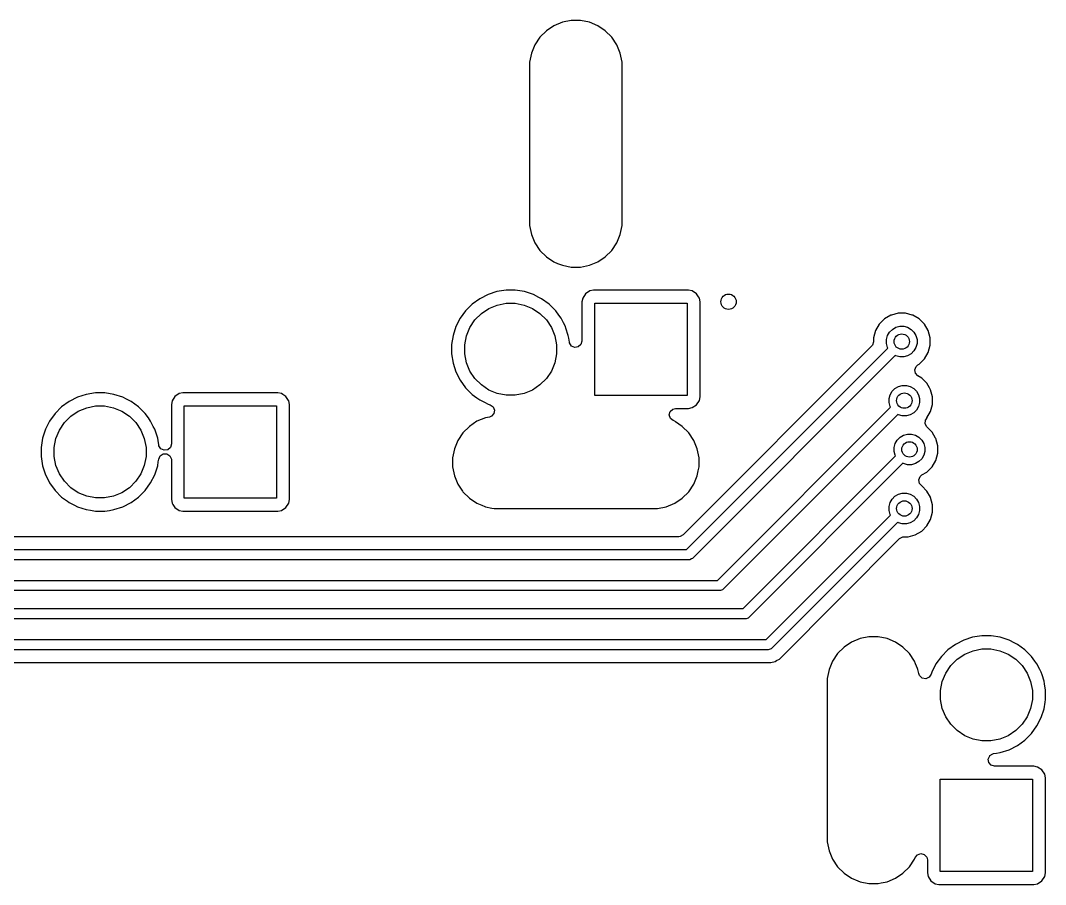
# Model space of a CAD drawing. Extents: x 45 to 205, y -97 to -37.
# Drawn here: x 112.18 to 132.15, y -67.42 to -50.6 of the extents above; entities that cross this region are included whole.
import ezdxf

# ---------------------------------------------------------------- set-up
doc = ezdxf.new("R2010")
doc.units = 0
doc.layers.add('BLACK', color=7, linetype='CONTINUOUS')

msp = doc.modelspace()

# ---------------------------------------------------------------- linework, layer by layer
at = {"layer": 'BLACK', "linetype": 'CONTINUOUS'}
for p, q in [((122.57344, -50.701992), (122.425959, -50.800537)), ((122.573453, -50.701985), (122.57344, -50.701992)), ((122.737326, -50.634108), (122.573453, -50.701985)), ((122.737335, -50.634105), (122.737326, -50.634108)), ((122.9113, -50.599502), (122.737335, -50.634105)), ((122.911303, -50.599502), (122.9113, -50.599502)), ((123.088685, -50.599502), (122.911303, -50.599502)), ((123.088688, -50.599502), (123.088685, -50.599502)), ((123.262652, -50.634105), (123.088688, -50.599502)), ((123.262661, -50.634108), (123.262652, -50.634105)), ((123.426534, -50.701985), (123.262661, -50.634108)), ((123.426547, -50.701992), (123.426534, -50.701985)), ((123.574028, -50.800537), (123.426547, -50.701992)), ((122.300529, -50.925967), (122.201984, -51.073448)), ((122.300532, -50.925963), (122.300529, -50.925967)), ((122.425955, -50.80054), (122.300532, -50.925963)), ((122.425959, -50.800537), (122.425955, -50.80054)), ((123.574032, -50.80054), (123.574028, -50.800537)), ((123.699455, -50.925963), (123.574032, -50.80054)), ((123.699458, -50.925967), (123.699455, -50.925963)), ((123.798003, -51.073448), (123.699458, -50.925967)), ((122.201977, -51.073461), (122.1341, -51.237334)), ((122.201984, -51.073448), (122.201977, -51.073461)), ((123.79801, -51.073461), (123.798003, -51.073448)), ((123.865887, -51.237334), (123.79801, -51.073461)), ((122.134097, -51.237343), (122.099494, -51.411306)), ((122.1341, -51.237334), (122.134097, -51.237343)), ((123.86589, -51.237343), (123.865887, -51.237334)), ((123.900493, -51.411306), (123.86589, -51.237343)), ((122.099494, -51.411306), (122.099494, -54.588697)), ((123.900494, -51.411308), (123.900493, -51.411306)), ((123.900494, -51.411311), (123.900494, -51.411308)), ((123.900494, -51.447275), (123.900494, -51.411311)), ((123.900494, -54.442419), (123.900494, -51.447275)), ((123.900494, -54.500002), (123.900494, -54.442419)), ((123.900494, -54.588693), (123.900494, -54.500002)), ((122.099494, -54.588697), (122.134097, -54.76266)), ((123.865888, -54.762668), (123.900494, -54.588693)), ((122.134097, -54.76266), (122.1341, -54.762669)), ((122.1341, -54.762669), (122.201977, -54.926542)), ((123.798007, -54.926549), (123.865888, -54.762668)), ((122.201977, -54.926542), (122.201984, -54.926555)), ((122.201984, -54.926555), (122.300529, -55.074036)), ((122.300529, -55.074036), (122.300532, -55.07404)), ((122.300532, -55.07404), (122.425955, -55.199463)), ((123.574029, -55.199466), (123.699458, -55.074037)), ((123.699458, -55.074037), (123.798007, -54.926549)), ((122.425955, -55.199463), (122.425959, -55.199466)), ((122.425959, -55.199466), (122.57344, -55.298011)), ((122.57344, -55.298011), (122.573453, -55.298018)), ((122.573453, -55.298018), (122.64486, -55.327595)), ((123.26266, -55.365896), (123.426541, -55.298015)), ((123.426541, -55.298015), (123.574029, -55.199466)), ((122.64486, -55.327595), (122.737328, -55.365896)), ((122.737328, -55.365896), (122.73733, -55.365896)), ((122.73733, -55.365896), (122.737335, -55.365898)), ((122.737335, -55.365898), (122.911298, -55.400501)), ((122.911298, -55.400501), (122.911301, -55.400502)), ((122.911301, -55.400502), (122.911303, -55.400502)), ((122.911303, -55.400502), (123.088687, -55.400502)), ((123.088687, -55.400502), (123.088688, -55.400501)), ((123.088688, -55.400501), (123.146676, -55.388966)), ((123.146676, -55.388966), (123.262652, -55.365898)), ((123.262652, -55.365898), (123.262655, -55.365896)), ((123.262655, -55.365896), (123.26266, -55.365896)), ((121.460579, -55.877899), (121.288353, -55.933857)), ((121.639439, -55.84957), (121.460579, -55.877899)), ((121.639444, -55.84957), (121.639439, -55.84957)), ((121.820536, -55.84957), (121.639444, -55.84957)), ((121.820541, -55.84957), (121.820536, -55.84957)), ((121.9994, -55.877899), (121.820541, -55.84957)), ((122.171626, -55.933857), (121.9994, -55.877899)), ((123.27225, -55.864103), (123.189389, -55.919469)), ((123.272254, -55.864102), (123.27225, -55.864103)), ((123.345313, -55.84957), (123.272254, -55.864102)), ((123.345316, -55.84957), (123.345313, -55.84957)), ((125.194664, -55.84957), (123.345316, -55.84957)), ((125.194667, -55.84957), (125.194664, -55.84957)), ((125.267725, -55.864102), (125.194667, -55.84957)), ((125.267729, -55.864103), (125.267725, -55.864102)), ((125.26773, -55.864104), (125.267729, -55.864103)), ((125.350591, -55.919469), (125.26773, -55.864104)), ((121.126992, -56.016076), (120.980495, -56.122511)), ((121.28835, -55.933858), (121.126992, -56.016076)), ((121.288353, -55.933857), (121.28835, -55.933858)), ((121.468734, -56.138824), (121.641775, -56.104404)), ((121.641775, -56.104404), (121.818205, -56.104404)), ((121.818205, -56.104404), (121.991246, -56.138824)), ((122.171629, -55.933858), (122.171626, -55.933857)), ((122.28129, -55.989734), (122.171629, -55.933858)), ((122.332984, -56.016074), (122.28129, -55.989734)), ((122.332986, -56.016075), (122.332984, -56.016074)), ((122.332987, -56.016076), (122.332986, -56.016075)), ((122.479484, -56.122511), (122.332987, -56.016076)), ((123.134022, -56.002334), (123.11949, -56.075391)), ((123.11949, -56.075391), (123.11949, -56.842938)), ((123.134023, -56.00233), (123.134022, -56.002334)), ((123.189389, -55.919469), (123.134023, -56.00233)), ((123.36999, -57.90007), (123.36999, -56.10007)), ((123.36999, -56.10007), (125.16999, -56.10007)), ((125.16999, -56.10007), (125.16999, -57.90007)), ((125.389429, -55.977595), (125.350591, -55.919469)), ((125.405956, -56.00233), (125.389429, -55.977595)), ((125.405957, -56.002334), (125.405956, -56.00233)), ((125.420489, -56.075391), (125.405957, -56.002334)), ((125.42049, -56.075393), (125.420489, -56.075391)), ((125.42049, -56.075396), (125.42049, -56.075393)), ((125.42049, -57.924744), (125.42049, -56.075396)), ((120.852431, -56.250575), (120.745996, -56.397072)), ((120.852435, -56.25057), (120.852431, -56.250575)), ((120.98049, -56.122515), (120.852435, -56.25057)), ((120.980495, -56.122511), (120.98049, -56.122515)), ((121.034281, -56.429116), (121.159036, -56.304361)), ((121.159036, -56.304361), (121.305733, -56.206341)), ((121.305733, -56.206341), (121.468734, -56.138824)), ((121.991246, -56.138824), (122.154247, -56.206341)), ((122.154247, -56.206341), (122.300944, -56.304361)), ((122.300944, -56.304361), (122.425699, -56.429116)), ((122.479489, -56.122515), (122.479484, -56.122511)), ((122.607544, -56.25057), (122.479489, -56.122515)), ((122.607548, -56.250575), (122.607544, -56.25057)), ((122.669056, -56.335235), (122.607548, -56.250575)), ((129.277515, -56.29957), (129.148983, -56.33401)), ((129.422465, -56.29957), (129.277515, -56.29957)), ((129.550996, -56.33401), (129.422465, -56.29957)), ((120.745996, -56.397072), (120.663778, -56.55843)), ((120.936261, -56.575813), (121.034281, -56.429116)), ((122.425699, -56.429116), (122.523719, -56.575813)), ((122.713986, -56.397076), (122.669056, -56.335235)), ((122.760356, -56.488081), (122.713986, -56.397076)), ((122.796201, -56.55843), (122.760356, -56.488081)), ((128.909478, -56.512058), (128.837007, -56.637581)), ((128.909483, -56.512052), (128.909478, -56.512058)), ((129.011972, -56.409563), (128.909483, -56.512052)), ((129.011978, -56.409558), (129.011972, -56.409563)), ((129.137501, -56.337087), (129.011978, -56.409558)), ((129.148983, -56.33401), (129.137501, -56.337087)), ((129.562479, -56.337087), (129.550996, -56.33401)), ((129.688001, -56.409558), (129.562478, -56.337087)), ((129.562478, -56.337087), (129.562479, -56.337087)), ((129.688007, -56.409563), (129.688001, -56.409558)), ((129.790496, -56.512052), (129.688007, -56.409563)), ((129.790501, -56.512058), (129.790496, -56.512052)), ((129.861606, -56.635216), (129.790501, -56.512058)), ((120.663777, -56.558433), (120.607819, -56.730659)), ((120.663778, -56.55843), (120.663777, -56.558433)), ((120.868744, -56.738814), (120.936261, -56.575813)), ((122.523719, -56.575813), (122.591236, -56.738814)), ((122.796202, -56.558433), (122.796201, -56.55843)), ((122.806647, -56.590581), (122.796202, -56.558433)), ((122.852161, -56.730661), (122.806647, -56.590581)), ((128.837006, -56.637585), (128.79949, -56.777595)), ((128.837007, -56.637581), (128.837006, -56.637585)), ((129.072826, -56.735265), (129.111984, -56.667442)), ((129.111984, -56.667442), (129.167362, -56.612064)), ((129.167362, -56.612064), (129.235185, -56.572906)), ((129.235185, -56.572906), (129.310832, -56.552637)), ((129.310832, -56.552637), (129.389148, -56.552637)), ((129.389148, -56.552637), (129.464795, -56.572906)), ((129.464795, -56.572906), (129.532618, -56.612064)), ((129.532618, -56.612064), (129.587996, -56.667442)), ((129.587996, -56.667442), (129.627154, -56.735265)), ((129.862974, -56.637585), (129.861606, -56.635216)), ((129.90049, -56.777595), (129.862974, -56.637585)), ((120.607819, -56.730659), (120.57949, -56.909518)), ((120.57949, -56.909518), (120.57949, -57.090621)), ((120.834324, -56.911855), (120.868744, -56.738814)), ((120.834324, -57.088285), (120.834324, -56.911855)), ((122.591236, -56.738814), (122.625656, -56.911855)), ((122.625656, -56.911855), (122.625656, -57.088285)), ((122.860264, -56.781821), (122.852161, -56.730661)), ((122.873017, -56.862336), (122.860264, -56.781821)), ((122.876513, -56.877873), (122.873017, -56.862336)), ((122.914287, -56.936651), (122.876513, -56.877873)), ((123.099805, -56.909977), (123.047001, -56.955732)), ((123.11949, -56.842938), (123.099805, -56.909977)), ((128.79949, -56.853526), (128.779805, -56.920565)), ((128.79949, -56.777595), (128.79949, -56.777597)), ((128.79949, -56.777597), (128.79949, -56.853526)), ((129.052557, -56.810912), (129.072826, -56.735265)), ((129.052557, -56.889228), (129.052557, -56.810912)), ((129.072826, -56.964875), (129.052557, -56.889228)), ((129.627154, -56.735265), (129.647423, -56.810912)), ((129.647423, -56.889228), (129.627154, -56.964875)), ((129.647423, -56.810912), (129.647423, -56.889228)), ((129.90049, -56.922545), (129.90049, -56.777595)), ((120.57949, -57.090621), (120.607819, -57.26948)), ((120.868744, -57.261326), (120.834324, -57.088285)), ((122.625656, -57.088285), (122.591236, -57.261326)), ((122.977843, -56.965676), (122.914287, -56.936651)), ((123.047001, -56.955732), (122.977843, -56.965676)), ((128.763171, -56.941207), (125.091127, -60.613251)), ((125.158568, -60.90007), (129.080489, -56.978149)), ((128.779805, -56.920565), (128.763171, -56.941207)), ((129.080489, -56.978149), (129.072826, -56.964875)), ((129.532618, -57.088076), (129.464795, -57.127234)), ((129.587996, -57.032698), (129.532618, -57.088076)), ((129.627154, -56.964875), (129.587996, -57.032698)), ((129.790499, -57.188085), (129.862974, -57.062555)), ((129.862974, -57.062555), (129.90049, -56.922545)), ((120.607819, -57.26948), (120.663777, -57.441706)), ((120.936261, -57.424327), (120.868744, -57.261326)), ((122.591236, -57.261326), (122.523719, -57.424327)), ((129.22191, -57.11957), (125.270701, -61.070781)), ((129.235185, -57.127234), (129.22191, -57.11957)), ((129.310832, -57.147503), (129.235185, -57.127234)), ((129.389148, -57.147503), (129.310832, -57.147503)), ((129.464795, -57.127234), (129.389148, -57.147503)), ((129.63059, -57.333984), (129.66606, -57.303249)), ((129.66606, -57.303249), (129.666222, -57.303155)), ((129.666222, -57.303155), (129.688005, -57.290579)), ((129.688005, -57.290579), (129.790499, -57.188085)), ((120.663777, -57.441706), (120.663778, -57.441709)), ((120.663778, -57.441709), (120.745996, -57.603067)), ((121.034281, -57.571024), (120.936261, -57.424327)), ((122.523719, -57.424327), (122.425699, -57.571024)), ((129.604622, -57.398848), (129.63059, -57.333984)), ((129.617844, -57.467455), (129.604622, -57.398848)), ((129.666058, -57.518022), (129.617844, -57.467455)), ((120.745996, -57.603067), (120.852431, -57.749564)), ((121.159036, -57.695779), (121.034281, -57.571024)), ((121.305733, -57.793799), (121.159036, -57.695779)), ((122.300944, -57.695779), (122.154247, -57.793799)), ((122.425699, -57.571024), (122.300944, -57.695779)), ((129.285185, -57.722906), (129.360832, -57.702637)), ((129.360832, -57.702637), (129.439148, -57.702637)), ((129.439148, -57.702637), (129.514795, -57.722906)), ((129.738005, -57.559561), (129.666058, -57.518022)), ((129.738007, -57.559563), (129.738005, -57.559561)), ((129.840496, -57.662052), (129.738007, -57.559563)), ((129.840501, -57.662058), (129.840496, -57.662052)), ((129.891025, -57.749569), (129.840501, -57.662058)), ((113.460579, -57.877899), (113.288353, -57.933857)), ((113.639439, -57.84957), (113.460579, -57.877899)), ((113.639444, -57.84957), (113.639439, -57.84957)), ((113.820536, -57.84957), (113.639444, -57.84957)), ((113.820541, -57.84957), (113.820536, -57.84957)), ((113.9994, -57.877899), (113.820541, -57.84957)), ((114.171626, -57.933857), (113.9994, -57.877899)), ((115.27225, -57.864103), (115.189389, -57.919469)), ((115.272254, -57.864102), (115.27225, -57.864103)), ((115.345313, -57.84957), (115.272254, -57.864102)), ((115.345316, -57.84957), (115.345313, -57.84957)), ((117.194664, -57.84957), (115.345316, -57.84957)), ((117.194667, -57.84957), (117.194664, -57.84957)), ((117.267725, -57.864102), (117.194667, -57.84957)), ((117.267729, -57.864103), (117.267725, -57.864102)), ((117.288376, -57.877899), (117.267729, -57.864103)), ((117.350591, -57.919469), (117.288376, -57.877899)), ((120.852431, -57.749564), (120.852435, -57.749569)), ((120.852435, -57.749569), (120.98049, -57.877624)), ((120.98049, -57.877624), (120.980495, -57.877628)), ((120.980495, -57.877628), (121.070341, -57.942904)), ((121.468734, -57.861316), (121.305733, -57.793799)), ((121.641775, -57.895736), (121.468734, -57.861316)), ((121.818205, -57.895736), (121.641775, -57.895736)), ((121.991246, -57.861316), (121.818205, -57.895736)), ((122.154247, -57.793799), (121.991246, -57.861316)), ((125.16999, -57.90007), (123.36999, -57.90007)), ((129.102557, -57.960912), (129.122826, -57.885265)), ((129.122826, -57.885265), (129.161984, -57.817442)), ((129.161984, -57.817442), (129.217362, -57.762064)), ((129.217362, -57.762064), (129.285185, -57.722906)), ((129.514795, -57.722906), (129.582618, -57.762064)), ((129.582618, -57.762064), (129.637996, -57.817442)), ((129.637996, -57.817442), (129.677154, -57.885265)), ((129.677154, -57.885265), (129.697423, -57.960912)), ((129.912974, -57.787585), (129.891025, -57.749569)), ((129.95049, -57.927595), (129.912974, -57.787585)), ((113.126992, -58.016076), (112.980495, -58.122511)), ((113.28835, -57.933858), (113.126992, -58.016076)), ((113.288353, -57.933857), (113.28835, -57.933858)), ((113.468734, -58.138824), (113.641775, -58.104404)), ((113.641775, -58.104404), (113.818205, -58.104404)), ((113.818205, -58.104404), (113.991246, -58.138824)), ((114.171629, -57.933858), (114.171626, -57.933857)), ((114.243802, -57.970633), (114.171629, -57.933858)), ((114.332984, -58.016074), (114.243802, -57.970633)), ((114.332986, -58.016075), (114.332984, -58.016074)), ((114.332987, -58.016076), (114.332986, -58.016075)), ((114.479484, -58.122511), (114.332987, -58.016076)), ((115.134022, -58.002334), (115.11949, -58.075391)), ((115.11949, -58.075391), (115.11949, -58.842938)), ((115.134023, -58.00233), (115.134022, -58.002334)), ((115.189389, -57.919469), (115.134023, -58.00233)), ((115.36999, -59.90007), (115.36999, -58.10007)), ((115.36999, -58.10007), (117.16999, -58.10007)), ((117.16999, -58.10007), (117.16999, -59.90007)), ((117.402935, -57.997809), (117.350591, -57.919469)), ((117.405956, -58.00233), (117.402935, -57.997809)), ((117.405957, -58.002334), (117.405956, -58.00233)), ((117.420489, -58.075391), (117.405957, -58.002334)), ((117.42049, -58.075393), (117.420489, -58.075391)), ((117.42049, -58.075396), (117.42049, -58.075393)), ((117.42049, -59.924744), (117.42049, -58.075396)), ((121.070341, -57.942904), (121.126996, -57.984066)), ((121.126996, -57.984066), (121.217692, -58.030278)), ((121.217692, -58.030278), (121.28835, -58.066281)), ((121.28835, -58.066281), (121.288356, -58.066283)), ((121.288356, -58.066283), (121.328572, -58.07935)), ((121.328572, -58.07935), (121.386248, -58.118787)), ((125.26773, -58.136036), (125.350591, -58.080671)), ((125.350591, -58.080671), (125.405956, -57.99781)), ((125.405956, -57.99781), (125.42049, -57.924744)), ((129.102557, -58.039228), (129.102557, -57.960912)), ((129.122826, -58.114875), (129.102557, -58.039228)), ((129.130489, -58.128148), (129.122826, -58.114875)), ((129.677154, -58.114875), (129.637996, -58.182698)), ((129.697423, -58.039228), (129.677154, -58.114875)), ((129.697423, -57.960912), (129.697423, -58.039228)), ((129.912974, -58.212555), (129.95049, -58.072545)), ((129.95049, -58.072545), (129.95049, -57.927595)), ((112.852431, -58.250575), (112.745996, -58.397072)), ((112.852435, -58.25057), (112.852431, -58.250575)), ((112.98049, -58.122515), (112.852435, -58.25057)), ((112.980495, -58.122511), (112.98049, -58.122515)), ((113.034281, -58.429116), (113.159036, -58.304361)), ((113.159036, -58.304361), (113.305733, -58.206341)), ((113.305733, -58.206341), (113.468734, -58.138824)), ((113.991246, -58.138824), (114.154247, -58.206341)), ((114.154247, -58.206341), (114.300944, -58.304361)), ((114.300944, -58.304361), (114.425699, -58.429116)), ((114.479489, -58.122515), (114.479484, -58.122511)), ((114.607544, -58.25057), (114.479489, -58.122515)), ((114.607548, -58.250575), (114.607544, -58.25057)), ((114.671124, -58.338081), (114.607548, -58.250575)), ((121.354289, -58.303468), (121.314449, -58.318897)), ((121.401533, -58.251992), (121.354289, -58.303468)), ((121.386248, -58.118787), (121.413447, -58.183145)), ((121.413447, -58.183145), (121.401533, -58.251992)), ((124.81888, -58.278998), (124.836158, -58.211298)), ((124.840946, -58.345292), (124.81888, -58.278998)), ((124.836158, -58.211298), (124.887295, -58.163687)), ((124.887295, -58.163687), (124.942801, -58.15057)), ((124.942801, -58.15057), (125.194666, -58.15057)), ((125.194666, -58.15057), (125.194667, -58.150569)), ((125.194667, -58.150569), (125.26773, -58.136036)), ((125.758568, -61.50007), (129.130489, -58.128148)), ((129.271911, -58.26957), (125.870701, -61.670781)), ((129.285185, -58.277234), (129.271911, -58.26957)), ((129.360832, -58.297503), (129.285185, -58.277234)), ((129.439148, -58.297503), (129.360832, -58.297503)), ((129.514795, -58.277234), (129.439148, -58.297503)), ((129.582618, -58.238076), (129.514795, -58.277234)), ((129.637996, -58.182698), (129.582618, -58.238076)), ((129.840499, -58.338085), (129.912974, -58.212555)), ((112.745996, -58.397072), (112.663778, -58.55843)), ((112.936261, -58.575813), (113.034281, -58.429116)), ((114.425699, -58.429116), (114.523719, -58.575813)), ((114.713986, -58.397076), (114.671124, -58.338081)), ((114.766767, -58.500664), (114.713986, -58.397076)), ((114.796201, -58.55843), (114.766767, -58.500664)), ((120.925971, -58.500669), (120.800557, -58.626086)), ((120.925977, -58.500664), (120.925971, -58.500669)), ((121.073447, -58.402125), (120.925977, -58.500664)), ((121.073461, -58.402118), (121.073447, -58.402125)), ((121.237319, -58.334242), (121.073461, -58.402118)), ((121.237329, -58.334239), (121.237319, -58.334242)), ((121.237661, -58.334173), (121.237329, -58.334239)), ((121.314449, -58.318897), (121.237661, -58.334173)), ((124.89535, -58.389132), (124.840946, -58.345292)), ((124.926549, -58.402054), (124.89535, -58.389132)), ((124.92655, -58.402055), (124.926548, -58.402054)), ((124.926548, -58.402054), (124.926549, -58.402054)), ((124.941512, -58.412052), (124.92655, -58.402055)), ((125.074043, -58.500603), (124.941512, -58.412052)), ((125.074046, -58.500606), (125.074043, -58.500603)), ((125.199482, -58.62604), (125.074046, -58.500606)), ((129.80771, -58.451428), (129.812694, -58.381736)), ((129.841195, -58.512751), (129.80771, -58.451428)), ((129.812694, -58.381736), (129.836257, -58.345072)), ((129.835552, -58.344531), (129.840494, -58.338089)), ((129.836257, -58.345072), (129.835552, -58.344531)), ((129.840494, -58.338089), (129.840499, -58.338085)), ((129.940496, -58.612052), (129.841195, -58.512751)), ((112.663777, -58.558433), (112.607819, -58.730659)), ((112.663778, -58.55843), (112.663777, -58.558433)), ((112.868744, -58.738814), (112.936261, -58.575813)), ((114.523719, -58.575813), (114.591236, -58.738814)), ((114.796202, -58.558433), (114.796201, -58.55843)), ((114.813623, -58.612052), (114.796202, -58.558433)), ((114.852161, -58.730661), (114.813623, -58.612052)), ((120.800555, -58.626088), (120.702013, -58.773568)), ((120.800557, -58.626086), (120.800555, -58.626088)), ((125.298036, -58.773534), (125.199482, -58.62604)), ((129.261984, -58.767442), (129.317362, -58.712064)), ((129.317362, -58.712064), (129.385185, -58.672906)), ((129.385185, -58.672906), (129.460832, -58.652637)), ((129.460832, -58.652637), (129.539148, -58.652637)), ((129.539148, -58.652637), (129.614795, -58.672906)), ((129.614795, -58.672906), (129.682618, -58.712064)), ((129.682618, -58.712064), (129.737996, -58.767442)), ((129.940501, -58.612058), (129.940496, -58.612052)), ((130.008976, -58.730661), (129.940501, -58.612058)), ((112.607819, -58.730659), (112.57949, -58.909518)), ((112.57949, -58.909518), (112.57949, -59.090621)), ((112.834324, -58.911855), (112.868744, -58.738814)), ((112.834324, -59.088285), (112.834324, -58.911855)), ((114.591236, -58.738814), (114.625656, -58.911855)), ((114.625656, -58.911855), (114.625656, -59.088285)), ((114.859158, -58.774837), (114.852161, -58.730661)), ((114.873017, -58.862336), (114.859158, -58.774837)), ((114.876513, -58.877873), (114.873017, -58.862336)), ((114.914287, -58.936651), (114.876513, -58.877873)), ((115.099805, -58.909977), (115.047001, -58.955732)), ((115.11949, -58.842938), (115.099805, -58.909977)), ((120.702007, -58.773579), (120.634137, -58.937435)), ((120.702013, -58.773568), (120.702007, -58.773579)), ((125.365922, -58.937422), (125.298036, -58.773534)), ((129.202557, -58.910912), (129.222826, -58.835265)), ((129.202557, -58.989228), (129.202557, -58.910912)), ((129.222826, -58.835265), (129.261984, -58.767442)), ((129.737996, -58.767442), (129.777154, -58.835265)), ((129.777154, -58.835265), (129.797423, -58.910912)), ((129.797423, -58.910912), (129.797423, -58.989228)), ((130.012974, -58.737585), (130.008976, -58.730661)), ((130.05049, -58.877595), (130.012974, -58.737585)), ((130.05049, -59.022545), (130.05049, -58.877595)), ((112.57949, -59.090621), (112.607819, -59.26948)), ((112.868744, -59.261326), (112.834324, -59.088285)), ((114.625656, -59.088285), (114.591236, -59.261326)), ((114.873017, -59.137803), (114.902946, -59.074668)), ((114.902946, -59.074668), (114.962258, -59.037737)), ((114.977843, -58.965676), (114.914287, -58.936651)), ((114.962258, -59.037737), (115.032121, -59.038735)), ((115.047001, -58.955732), (114.977843, -58.965676)), ((115.032121, -59.038735), (115.090353, -59.077345)), ((115.090353, -59.077345), (115.118467, -59.141309)), ((120.634132, -58.937452), (120.59953, -59.111409)), ((120.59953, -59.111409), (120.59953, -59.28879)), ((120.634137, -58.937435), (120.634132, -58.937452)), ((125.365922, -58.937426), (125.365922, -58.937422)), ((125.365923, -58.937427), (125.365922, -58.937426)), ((125.40053, -59.111401), (125.365923, -58.937427)), ((125.40053, -59.288798), (125.40053, -59.111401)), ((126.258568, -62.05007), (129.230489, -59.078149)), ((129.222826, -59.064875), (129.202557, -58.989228)), ((129.230489, -59.078149), (129.222826, -59.064875)), ((129.777154, -59.064875), (129.737996, -59.132698)), ((129.797423, -58.989228), (129.777154, -59.064875)), ((130.012974, -59.162555), (130.05049, -59.022545)), ((112.607819, -59.26948), (112.663777, -59.441706)), ((112.936261, -59.424327), (112.868744, -59.261326)), ((114.591236, -59.261326), (114.523719, -59.424327)), ((114.796201, -59.441709), (114.852161, -59.269479)), ((114.852161, -59.269479), (114.864657, -59.190581)), ((114.864657, -59.190581), (114.873017, -59.137803)), ((115.118467, -59.141309), (115.11949, -59.157201)), ((115.11949, -59.157201), (115.11949, -59.924748)), ((120.59953, -59.28879), (120.634132, -59.462747)), ((125.384457, -59.3696), (125.40053, -59.288798)), ((129.37191, -59.21957), (126.370701, -62.220781)), ((129.385185, -59.227234), (129.37191, -59.21957)), ((129.460832, -59.247503), (129.385185, -59.227234)), ((129.539148, -59.247503), (129.460832, -59.247503)), ((129.614795, -59.227234), (129.539148, -59.247503)), ((129.682618, -59.188076), (129.614795, -59.227234)), ((129.737996, -59.132698), (129.682618, -59.188076)), ((129.838005, -59.390579), (129.940499, -59.288085)), ((129.940499, -59.288085), (130.012974, -59.162555)), ((112.663777, -59.441706), (112.663778, -59.441709)), ((112.663778, -59.441709), (112.702632, -59.517962)), ((113.034281, -59.571024), (112.936261, -59.424327)), ((114.523719, -59.424327), (114.425699, -59.571024)), ((114.713986, -59.603064), (114.796201, -59.441709)), ((120.634132, -59.462747), (120.634137, -59.462764)), ((120.634137, -59.462764), (120.702007, -59.62662)), ((125.298036, -59.626666), (125.365922, -59.462778)), ((125.365922, -59.462778), (125.384457, -59.3696)), ((129.679623, -59.542131), (129.705601, -59.47727)), ((129.705601, -59.47727), (129.741058, -59.446551)), ((129.741058, -59.446551), (129.838005, -59.390579)), ((112.702632, -59.517962), (112.744944, -59.601004)), ((112.744944, -59.601004), (112.745996, -59.603067)), ((112.745996, -59.603067), (112.852431, -59.749564)), ((113.159036, -59.695779), (113.034281, -59.571024)), ((113.305733, -59.793799), (113.159036, -59.695779)), ((114.300944, -59.695779), (114.154247, -59.793799)), ((114.425699, -59.571024), (114.300944, -59.695779)), ((114.607543, -59.749571), (114.713986, -59.603064)), ((120.702007, -59.62662), (120.702009, -59.626625)), ((120.702009, -59.626625), (120.702011, -59.626628)), ((120.702011, -59.626628), (120.792501, -59.762058)), ((125.199482, -59.77416), (125.298036, -59.626666)), ((129.692835, -59.61074), (129.679623, -59.542131)), ((129.732938, -59.652811), (129.692835, -59.61074)), ((129.731556, -59.654613), (129.732938, -59.652811)), ((129.738002, -59.659559), (129.731556, -59.654613)), ((129.738005, -59.659561), (129.738002, -59.659559)), ((129.738007, -59.659563), (129.738005, -59.659561)), ((129.840496, -59.762052), (129.738007, -59.659563)), ((112.852431, -59.749564), (112.852435, -59.749569)), ((112.852435, -59.749569), (112.98049, -59.877624)), ((112.98049, -59.877624), (112.980495, -59.877628)), ((112.980495, -59.877628), (113.092995, -59.959363)), ((113.468734, -59.861316), (113.305733, -59.793799)), ((113.641775, -59.895736), (113.468734, -59.861316)), ((113.818205, -59.895736), (113.641775, -59.895736)), ((113.991246, -59.861316), (113.818205, -59.895736)), ((114.154247, -59.793799), (113.991246, -59.861316)), ((114.332984, -59.984066), (114.479491, -59.877623)), ((114.479491, -59.877623), (114.607543, -59.749571)), ((117.16999, -59.90007), (115.36999, -59.90007)), ((120.792501, -59.762058), (120.800555, -59.774111)), ((120.800555, -59.774111), (120.800557, -59.774113)), ((120.800557, -59.774113), (120.925971, -59.89953)), ((120.925971, -59.89953), (120.925977, -59.899535)), ((120.925977, -59.899535), (121.073447, -59.998074)), ((124.92655, -59.998145), (125.074046, -59.899594)), ((125.074046, -59.899594), (125.199482, -59.77416)), ((129.161984, -59.917442), (129.217362, -59.862064)), ((129.217362, -59.862064), (129.285185, -59.822906)), ((129.285185, -59.822906), (129.360832, -59.802637)), ((129.360832, -59.802637), (129.439148, -59.802637)), ((129.439148, -59.802637), (129.514795, -59.822906)), ((129.514795, -59.822906), (129.582618, -59.862064)), ((129.582618, -59.862064), (129.637996, -59.917442)), ((129.840501, -59.762058), (129.840496, -59.762052)), ((129.908681, -59.88015), (129.840501, -59.762058)), ((129.912974, -59.887585), (129.908681, -59.88015)), ((129.95049, -60.027595), (129.912974, -59.887585)), ((113.092995, -59.959363), (113.126996, -59.984066)), ((113.126996, -59.984066), (113.232107, -60.037623)), ((113.232107, -60.037623), (113.28835, -60.066281)), ((113.28835, -60.066281), (113.288353, -60.066282)), ((113.288353, -60.066282), (113.374466, -60.094261)), ((113.374466, -60.094261), (113.460581, -60.122241)), ((113.999399, -60.122241), (114.171629, -60.066281)), ((114.171629, -60.066281), (114.332984, -59.984066)), ((115.11949, -59.924748), (115.134022, -59.997805)), ((115.134022, -59.997805), (115.134023, -59.997809)), ((115.134023, -59.997809), (115.14899, -60.020209)), ((115.14899, -60.020209), (115.189389, -60.080671)), ((115.189389, -60.080671), (115.27225, -60.136036)), ((117.26773, -60.136036), (117.350591, -60.080671)), ((117.350591, -60.080671), (117.405956, -59.99781)), ((117.405956, -59.99781), (117.42049, -59.924744)), ((121.073447, -59.998074), (121.073451, -59.998076)), ((121.073451, -59.998076), (121.073457, -59.99808)), ((121.073457, -59.99808), (121.168918, -60.037623)), ((121.168918, -60.037623), (121.229106, -60.062555)), ((121.229106, -60.062555), (121.237329, -60.065961)), ((121.237329, -60.065961), (121.364238, -60.091207)), ((121.364238, -60.091207), (121.411294, -60.100568)), ((121.411294, -60.100568), (121.411295, -60.100568)), ((121.411295, -60.100568), (121.435426, -60.100568)), ((121.435426, -60.100568), (121.447258, -60.100568)), ((121.447258, -60.100568), (121.447263, -60.10057)), ((121.447263, -60.10057), (121.499982, -60.10057)), ((121.499982, -60.10057), (121.557565, -60.100571)), ((121.557565, -60.100571), (121.557568, -60.10057)), ((121.557568, -60.10057), (124.44856, -60.10057)), ((124.44856, -60.10057), (124.44876, -60.100629)), ((124.44876, -60.100629), (124.499982, -60.100629)), ((124.499982, -60.100629), (124.499982, -60.10063)), ((124.499982, -60.10063), (124.588678, -60.100631)), ((124.588678, -60.100631), (124.762661, -60.066027)), ((124.762661, -60.066027), (124.92655, -59.998145)), ((129.102557, -60.060912), (129.122826, -59.985265)), ((129.102557, -60.139228), (129.102557, -60.060912)), ((129.122826, -59.985265), (129.161984, -59.917442)), ((129.637996, -59.917442), (129.677154, -59.985265)), ((129.677154, -59.985265), (129.697423, -60.060912)), ((129.697423, -60.060912), (129.697423, -60.139228)), ((129.95049, -60.172545), (129.95049, -60.027595)), ((113.460581, -60.122241), (113.543419, -60.135361)), ((113.543419, -60.135361), (113.639439, -60.15057)), ((113.639439, -60.15057), (113.639444, -60.15057)), ((113.639444, -60.15057), (113.820541, -60.15057)), ((113.820541, -60.15057), (113.9123, -60.136036)), ((113.9123, -60.136036), (113.999399, -60.122241)), ((115.27225, -60.136036), (115.272254, -60.136037)), ((115.272254, -60.136037), (115.345311, -60.150569)), ((115.345311, -60.150569), (115.345314, -60.15057)), ((115.345314, -60.15057), (115.345316, -60.15057)), ((115.345316, -60.15057), (117.194666, -60.15057)), ((117.194666, -60.15057), (117.194667, -60.150569)), ((117.194667, -60.150569), (117.26773, -60.136036)), ((126.708568, -62.65007), (129.130489, -60.228148)), ((129.122826, -60.214875), (129.102557, -60.139228)), ((129.130489, -60.228148), (129.122826, -60.214875)), ((129.637996, -60.282698), (129.582618, -60.338076)), ((129.677154, -60.214875), (129.637996, -60.282698)), ((129.697423, -60.139228), (129.677154, -60.214875)), ((129.912974, -60.312555), (129.95049, -60.172545)), ((129.271911, -60.36957), (126.820701, -62.820781)), ((129.285185, -60.377234), (129.271911, -60.36957)), ((129.360832, -60.397503), (129.285185, -60.377234)), ((129.439148, -60.397503), (129.360832, -60.397503)), ((129.514795, -60.377234), (129.439148, -60.397503)), ((129.582618, -60.338076), (129.514795, -60.377234)), ((129.738005, -60.540579), (129.840499, -60.438085)), ((129.840499, -60.438085), (129.912974, -60.312555)), ((125.003446, -60.64957), (104.696534, -60.64957)), ((125.029804, -60.646736), (125.003446, -60.64957)), ((125.091127, -60.613251), (125.029804, -60.646736)), ((126.965202, -63.03054), (129.308853, -60.686889)), ((129.308853, -60.686889), (129.370176, -60.653404)), ((129.370176, -60.653404), (129.396534, -60.65057)), ((129.396534, -60.65057), (129.472462, -60.65057)), ((129.472462, -60.65057), (129.472465, -60.65057)), ((129.472465, -60.65057), (129.612475, -60.613054)), ((129.612475, -60.613054), (129.738005, -60.540579)), ((104.541412, -60.90007), (125.158568, -60.90007)), ((125.19999, -61.10007), (104.49999, -61.10007)), ((125.219499, -61.098149), (125.19999, -61.10007)), ((125.255547, -61.083217), (125.219499, -61.098149)), ((125.270701, -61.070781), (125.255547, -61.083217)), ((104.441411, -61.50007), (125.758568, -61.50007)), ((125.79999, -61.70007), (104.39999, -61.70007)), ((125.819499, -61.698149), (125.79999, -61.70007)), ((125.855547, -61.683217), (125.819499, -61.698149)), ((125.870701, -61.670781), (125.855547, -61.683217)), ((104.291412, -62.05007), (126.258568, -62.05007)), ((126.29999, -62.25007), (104.24999, -62.25007)), ((126.319499, -62.248149), (126.29999, -62.25007)), ((126.355547, -62.233217), (126.319499, -62.248149)), ((126.370701, -62.220781), (126.355547, -62.233217)), ((107.39999, -62.65007), (126.708568, -62.65007)), ((128.373436, -62.70206), (128.225955, -62.800605)), ((128.373449, -62.702053), (128.373436, -62.70206)), ((128.537322, -62.634176), (128.373449, -62.702053)), ((128.537331, -62.634173), (128.537322, -62.634176)), ((128.711296, -62.59957), (128.537331, -62.634173)), ((128.711299, -62.59957), (128.711296, -62.59957)), ((128.888681, -62.59957), (128.711299, -62.59957)), ((128.888684, -62.59957), (128.888681, -62.59957)), ((129.062648, -62.634173), (128.888684, -62.59957)), ((129.062657, -62.634176), (129.062648, -62.634173)), ((129.22653, -62.702053), (129.062657, -62.634176)), ((129.226543, -62.70206), (129.22653, -62.702053)), ((129.374024, -62.800605), (129.226543, -62.70206)), ((130.55835, -62.663858), (130.396992, -62.746076)), ((130.558353, -62.663857), (130.55835, -62.663858)), ((130.730579, -62.607899), (130.558353, -62.663857)), ((130.909439, -62.57957), (130.730579, -62.607899)), ((130.909444, -62.57957), (130.909439, -62.57957)), ((131.090536, -62.57957), (130.909444, -62.57957)), ((131.090541, -62.57957), (131.090536, -62.57957)), ((131.2694, -62.607899), (131.090541, -62.57957)), ((131.441626, -62.663857), (131.2694, -62.607899)), ((131.441629, -62.663858), (131.441626, -62.663857)), ((131.55129, -62.719734), (131.441629, -62.663858)), ((126.74999, -62.85007), (107.39999, -62.85007)), ((126.769499, -62.848149), (126.74999, -62.85007)), ((126.805547, -62.833217), (126.769499, -62.848149)), ((126.820701, -62.820781), (126.805547, -62.833217)), ((128.225951, -62.800608), (128.100528, -62.926031)), ((128.225955, -62.800605), (128.225951, -62.800608)), ((129.374028, -62.800608), (129.374024, -62.800605)), ((129.499451, -62.926031), (129.374028, -62.800608)), ((130.25049, -62.852515), (130.122435, -62.98057)), ((130.250495, -62.852511), (130.25049, -62.852515)), ((130.396992, -62.746076), (130.250495, -62.852511)), ((130.575733, -62.936341), (130.738734, -62.868824)), ((130.738734, -62.868824), (130.911775, -62.834404)), ((130.911775, -62.834404), (131.088205, -62.834404)), ((131.088205, -62.834404), (131.261246, -62.868824)), ((131.261246, -62.868824), (131.424247, -62.936341)), ((131.602984, -62.746074), (131.55129, -62.719734)), ((131.602986, -62.746075), (131.602984, -62.746074)), ((131.602987, -62.746076), (131.602986, -62.746075)), ((131.749484, -62.852511), (131.602987, -62.746076)), ((131.749489, -62.852515), (131.749484, -62.852511)), ((131.877544, -62.98057), (131.749489, -62.852515)), ((103.878848, -63.10057), (126.796132, -63.10057)), ((126.796132, -63.10057), (126.796134, -63.10057)), ((126.796134, -63.10057), (126.885278, -63.076684)), ((126.885278, -63.076684), (126.885282, -63.076682)), ((126.885282, -63.076682), (126.910614, -63.062056)), ((126.910614, -63.062056), (126.910616, -63.062055)), ((126.910616, -63.062055), (126.965202, -63.03054)), ((128.001973, -63.073529), (127.934096, -63.237402)), ((128.00198, -63.073516), (128.001973, -63.073529)), ((128.100525, -62.926035), (128.00198, -63.073516)), ((128.100528, -62.926031), (128.100525, -62.926035)), ((129.499454, -62.926035), (129.499451, -62.926031)), ((129.597999, -63.073516), (129.499454, -62.926035)), ((129.598006, -63.073529), (129.597999, -63.073516)), ((129.620185, -63.127076), (129.598006, -63.073529)), ((130.122431, -62.980575), (130.015996, -63.127072)), ((130.122435, -62.98057), (130.122431, -62.980575)), ((130.304281, -63.159116), (130.429036, -63.034361)), ((130.429036, -63.034361), (130.575733, -62.936341)), ((131.424247, -62.936341), (131.570944, -63.034361)), ((131.570944, -63.034361), (131.695699, -63.159116)), ((131.877548, -62.980575), (131.877544, -62.98057)), ((131.944365, -63.072542), (131.877548, -62.980575)), ((131.983986, -63.127076), (131.944365, -63.072542)), ((127.934093, -63.237411), (127.89949, -63.411374)), ((127.934096, -63.237402), (127.934093, -63.237411)), ((129.655592, -63.212558), (129.620185, -63.127076)), ((129.665883, -63.237402), (129.655592, -63.212558)), ((129.665886, -63.237411), (129.665883, -63.237402)), ((129.681201, -63.314405), (129.665886, -63.237411)), ((129.933777, -63.288433), (129.920749, -63.328532)), ((129.933778, -63.28843), (129.933777, -63.288433)), ((130.015996, -63.127072), (129.933778, -63.28843)), ((130.138744, -63.468814), (130.206261, -63.305813)), ((130.206261, -63.305813), (130.304281, -63.159116)), ((131.695699, -63.159116), (131.793719, -63.305813)), ((131.793719, -63.305813), (131.861236, -63.468814)), ((132.03773, -63.232554), (131.983986, -63.127076)), ((132.066201, -63.28843), (132.03773, -63.232554)), ((132.066202, -63.288433), (132.066201, -63.28843)), ((132.082333, -63.338081), (132.066202, -63.288433)), ((127.89949, -63.411374), (127.89949, -66.588765)), ((129.696631, -63.354247), (129.681201, -63.314405)), ((129.748106, -63.401491), (129.696631, -63.354247)), ((129.816953, -63.413406), (129.748106, -63.401491)), ((129.881311, -63.386208), (129.816953, -63.413406)), ((129.920749, -63.328532), (129.881311, -63.386208)), ((130.104324, -63.641855), (130.138744, -63.468814)), ((131.861236, -63.468814), (131.895656, -63.641855)), ((132.122161, -63.460661), (132.082333, -63.338081)), ((132.130459, -63.513052), (132.122161, -63.460661)), ((130.104324, -63.818285), (130.104324, -63.641855)), ((131.895656, -63.641855), (131.895656, -63.818285)), ((132.15049, -63.639518), (132.130459, -63.513052)), ((132.15049, -63.820621), (132.15049, -63.639518)), ((130.138744, -63.991326), (130.104324, -63.818285)), ((131.895656, -63.818285), (131.861236, -63.991326)), ((132.122161, -63.999479), (132.142632, -63.870229)), ((132.142632, -63.870229), (132.15049, -63.820621)), ((130.206261, -64.154327), (130.138744, -63.991326)), ((131.861236, -63.991326), (131.793719, -64.154327)), ((132.066201, -64.171709), (132.122161, -63.999479)), ((130.304281, -64.301024), (130.206261, -64.154327)), ((130.429036, -64.425779), (130.304281, -64.301024)), ((131.695699, -64.301024), (131.570944, -64.425779)), ((131.793719, -64.154327), (131.695699, -64.301024)), ((131.983986, -64.333064), (132.066201, -64.171709)), ((130.575733, -64.523799), (130.429036, -64.425779)), ((131.570944, -64.425779), (131.424247, -64.523799)), ((131.749491, -64.607623), (131.877543, -64.479571)), ((131.877543, -64.479571), (131.983986, -64.333064)), ((130.738734, -64.591316), (130.575733, -64.523799)), ((130.911775, -64.625736), (130.738734, -64.591316)), ((131.088205, -64.625736), (130.911775, -64.625736)), ((131.261246, -64.591316), (131.088205, -64.625736)), ((131.424247, -64.523799), (131.261246, -64.591316)), ((131.602984, -64.714066), (131.749491, -64.607623)), ((131.068174, -64.911304), (131.122186, -64.876593)), ((131.122186, -64.876593), (131.137723, -64.873097)), ((131.137723, -64.873097), (131.195398, -64.863961)), ((131.195398, -64.863961), (131.269399, -64.852241)), ((131.269399, -64.852241), (131.441629, -64.796281)), ((131.441629, -64.796281), (131.602984, -64.714066)), ((131.034383, -64.977923), (131.063408, -64.914367)), ((131.044327, -65.047081), (131.034383, -64.977923)), ((131.090082, -65.099885), (131.044327, -65.047081)), ((131.063408, -64.914367), (131.068174, -64.911304)), ((131.157121, -65.11957), (131.090082, -65.099885)), ((131.924664, -65.11957), (131.157121, -65.11957)), ((131.924667, -65.11957), (131.924664, -65.11957)), ((131.997725, -65.134102), (131.924667, -65.11957)), ((131.997729, -65.134103), (131.997725, -65.134102)), ((131.99773, -65.134104), (131.997729, -65.134103)), ((132.080591, -65.189469), (131.99773, -65.134104)), ((132.135956, -65.27233), (132.080591, -65.189469)), ((132.135957, -65.272334), (132.135956, -65.27233)), ((132.150489, -65.345391), (132.135957, -65.272334)), ((130.09999, -67.17007), (130.09999, -65.37007)), ((130.09999, -65.37007), (131.89999, -65.37007)), ((131.89999, -65.37007), (131.89999, -67.17007)), ((132.15049, -65.345393), (132.150489, -65.345391)), ((132.15049, -65.345396), (132.15049, -65.345393)), ((132.15049, -67.194744), (132.15049, -65.345396)), ((127.89949, -66.588765), (127.934093, -66.762728)), ((127.934093, -66.762728), (127.934096, -66.762737)), ((127.934096, -66.762737), (128.001973, -66.92661)), ((129.598003, -66.926617), (129.610928, -66.89541)), ((129.610928, -66.89541), (129.654769, -66.841008)), ((129.654769, -66.841008), (129.721063, -66.818942)), ((129.721063, -66.818942), (129.788762, -66.83622)), ((129.788762, -66.83622), (129.836373, -66.887357)), ((129.836373, -66.887357), (129.84949, -66.942863)), ((128.001973, -66.92661), (128.00198, -66.926623)), ((128.00198, -66.926623), (128.100525, -67.074104)), ((128.100525, -67.074104), (128.100528, -67.074108)), ((128.100528, -67.074108), (128.225951, -67.199531)), ((129.374025, -67.199534), (129.499454, -67.074105)), ((129.499454, -67.074105), (129.598003, -66.926617)), ((129.84949, -66.942863), (129.84949, -67.194748)), ((128.225951, -67.199531), (128.225955, -67.199534)), ((128.225955, -67.199534), (128.373436, -67.298079)), ((128.373436, -67.298079), (128.373449, -67.298086)), ((128.373449, -67.298086), (128.496353, -67.348993)), ((129.062656, -67.365964), (129.226537, -67.298083)), ((129.226537, -67.298083), (129.374025, -67.199534)), ((129.84949, -67.194748), (129.864022, -67.267805)), ((129.864022, -67.267805), (129.864023, -67.267809)), ((129.864023, -67.267809), (129.864024, -67.26781)), ((129.864024, -67.26781), (129.919389, -67.350671)), ((131.89999, -67.17007), (130.09999, -67.17007)), ((132.080591, -67.350671), (132.135956, -67.26781)), ((132.135956, -67.26781), (132.15049, -67.194744)), ((128.496353, -67.348993), (128.537324, -67.365964)), ((128.537324, -67.365964), (128.537326, -67.365964)), ((128.537326, -67.365964), (128.537331, -67.365966)), ((128.537331, -67.365966), (128.711294, -67.400569)), ((128.711294, -67.400569), (128.711297, -67.40057)), ((128.711297, -67.40057), (128.711299, -67.40057)), ((128.711299, -67.40057), (128.888683, -67.40057)), ((128.888683, -67.40057), (128.888684, -67.400569)), ((128.888684, -67.400569), (128.946672, -67.389034)), ((128.946672, -67.389034), (129.062648, -67.365966)), ((129.062648, -67.365966), (129.062651, -67.365964)), ((129.062651, -67.365964), (129.062656, -67.365964)), ((129.919389, -67.350671), (130.00225, -67.406036)), ((130.00225, -67.406036), (130.002254, -67.406037)), ((130.002254, -67.406037), (130.075311, -67.420569)), ((130.075311, -67.420569), (130.075314, -67.42057)), ((130.075314, -67.42057), (130.075316, -67.42057)), ((130.075316, -67.42057), (131.924666, -67.42057)), ((131.924666, -67.42057), (131.924667, -67.420569)), ((131.924667, -67.420569), (131.99773, -67.406036)), ((131.99773, -67.406036), (132.080591, -67.350671))]:
    msp.add_line(p, q, dxfattribs=at)
at = {"layer": 'BLACK'}
for centre in [(125.97499, -56.07507), (129.34999, -56.85007), (129.39999, -58.00007), (129.49999, -58.95007), (129.39999, -60.10007)]:
    msp.add_circle(centre, 0.15, dxfattribs=at)

doc.saveas('drawing.dxf')
